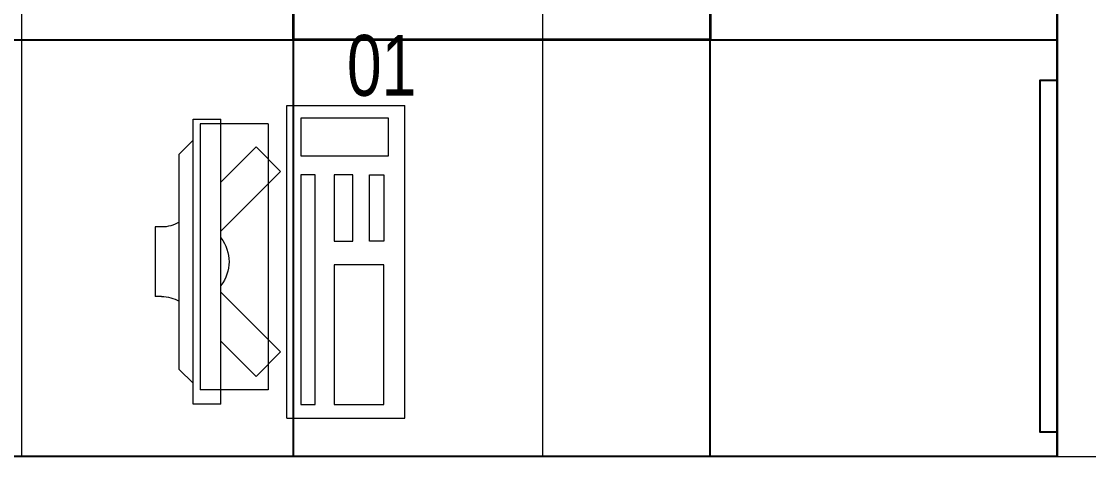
# Model space of a CAD drawing. Extents: x -12260 to 57327, y -29287 to 19916.
# Drawn here: x 22384 to 23921, y -12830 to -12204 of the extents above; entities that cross this region are included whole.
import ezdxf
from ezdxf.enums import TextEntityAlignment as Align

# ---------------------------------------------------------------- set-up
doc = ezdxf.new("R2010")
doc.units = 0
doc.header["$LTSCALE"] = 0.25
doc.linetypes.add('DASHDOT', pattern=[25.4, 12.7, -6.35, 0, -6.35])
for name, color, linetype, lineweight in [('01-First Floor$0$72_EGR_EQP_TAG', 142, 'Continuous', 5), ('01-First Floor$0$LOADING', 253, 'Continuous', 5), ('01-First Floor$0$Walls', 251, 'Continuous', 5), ('E-LITE-CIRC-NUMB', 6, 'Continuous', 25), ('E-LITE-CLNG', 150, 'Continuous', 35), ('E-LITE-CLNG-CNDT', 6, 'DASHDOT', 35), ('E-LITE-CTRL', 6, 'Continuous', 25), ('E-LITE-IDEN', 6, 'Continuous', 25)]:
    doc.layers.add(name, color=color, linetype=linetype, lineweight=lineweight)
doc.layers.add('01-First Floor$0$FALSE CEILING', color=251, linetype='Continuous')
doc.layers.add('01-First Floor$0$X-WHITE glass', color=255, linetype='Continuous')
doc.styles.add('01-First Floor$0$X3G_ENTITY_257CFD', font='swisscl.ttf', dxfattribs={"height": 200})
doc.styles.add('DC_SIMPLEX', font='SIMPLEX.shx', dxfattribs={"width": 0.7})

# ---------------------------------------------------------------- blocks, each defined once
blk = doc.blocks.new('01-First Floor$0$ITCWLS1-P')
at = {"layer": '01-First Floor$0$LOADING'}
for p, q in [((-0.17, 0.45), (-0.17, 0)), ((-0.17, 0.45), (0, 0.45)), ((0, 0.45), (0, 0)), ((-0.1496, 0.4305), (-0.1291, 0.4305)), ((-0.1291, 0.4305), (-0.1291, 0.4089)), ((-0.2651, 0.43, 0), (-0.3051, 0.43, 0)), ((-0.3051, 0.43, 0), (-0.3051, 0.02, 0)), ((-0.2651, 0.43, 0), (-0.2651, 0.02, 0)), ((-0.3251, 0.38, 0), (-0.3051, 0.4, 0)), ((-0.197, 0.4094), (-0.295, 0.4094)), ((-0.295, 0.0264), (-0.295, 0.4094)), ((-0.197, 0.0264), (-0.197, 0.4094)), ((-0.3251, 0.38, 0), (-0.3251, 0.07, 0)), ((-0.3503, 0.275), (-0.3596, 0.275)), ((-0.3596, 0.175), (-0.3596, 0.275)), ((-0.3503, 0.175), (-0.3596, 0.175)), ((-0.3251, 0.07, 0), (-0.3051, 0.05, 0)), ((-0.3051, 0.02, 0), (-0.2651, 0.02, 0)), ((-0.197, 0.0264), (-0.295, 0.0264)), ((-0.17, 0), (0, 0))]:
    blk.add_line(p, q, dxfattribs=at)
at = {"layer": '01-First Floor$0$LOADING', "extrusion": (2.48281e-10, 3.18408e-10, -1)}
for p, q in [((-0.2651, 0.3395), (-0.2144, 0.3902)), ((-0.1791, 0.3548), (-0.2144, 0.3902)), ((-0.2651, 0.2688), (-0.1791, 0.3548))]:
    blk.add_line(p, q, dxfattribs=at)
at = {"layer": '01-First Floor$0$LOADING', "extrusion": (2.48281e-10, -3.18408e-10, -1)}
for p, q in [((-0.2651, 0.1812), (-0.1791, 0.0952)), ((-0.2651, 0.1105), (-0.2144, 0.0598)), ((-0.1791, 0.0952), (-0.2144, 0.0598))]:
    blk.add_line(p, q, dxfattribs=at)
at = {"layer": '01-First Floor$0$LOADING'}
for points in [[(-0.1291, 0.4089), (-0.1291, 0.1), (-0.1496, 0.1), (-0.1496, 0.4305)], [(-0.1496, 0.1), (-0.1496, 0.1), (-0.1496, 0.1), (-0.1496, 0.1), (-0.1496, 0.1), (-0.1496, 0.1), (-0.1496, 0.1), (-0.1496, 0.1), (-0.1496, 0.1)], [(-0.1496, 0.1), (-0.1496, 0.1), (-0.1496, 0.1), (-0.1496, 0.1), (-0.1496, 0.1), (-0.1496, 0.1), (-0.1496, 0.1), (-0.1496, 0.1), (-0.1496, 0.1), (-0.1496, 0.1), (-0.1496, 0.1), (-0.1496, 0.1), (-0.1496, 0.1), (-0.1496, 0.1), (-0.1496, 0.1), (-0.1496, 0.1), (-0.1496, 0.1), (-0.1496, 0.1)], [(-0.1496, 0.1), (-0.1496, 0.1), (-0.1496, 0.1), (-0.1496, 0.1), (-0.1496, 0.1), (-0.1496, 0.1), (-0.1496, 0.1), (-0.1496, 0.1), (-0.1496, 0.1), (-0.1496, 0.1)], [(-0.1496, 0.1), (-0.1496, 0.1), (-0.1496, 0.1), (-0.1496, 0.1), (-0.1496, 0.1), (-0.1496, 0.1), (-0.1496, 0.1)], [(-0.1496, 0.1), (-0.1496, 0.1), (-0.1496, 0.1), (-0.1496, 0.1), (-0.1496, 0.1), (-0.1496, 0.1), (-0.1496, 0.1), (-0.1496, 0.1), (-0.1496, 0.1), (-0.1496, 0.1)], [(-0.1496, 0.1), (-0.1496, 0.1), (-0.1496, 0.1), (-0.1496, 0.1), (-0.1496, 0.1), (-0.1496, 0.1), (-0.1496, 0.1), (-0.1496, 0.1), (-0.1496, 0.1), (-0.1496, 0.1), (-0.1496, 0.1), (-0.1496, 0.1), (-0.1496, 0.1), (-0.1496, 0.1), (-0.1496, 0.1)], [(-0.1496, 0.1), (-0.1496, 0.1), (-0.1496, 0.1), (-0.1496, 0.1), (-0.1496, 0.1), (-0.1496, 0.1), (-0.1496, 0.1), (-0.1496, 0.1), (-0.1496, 0.1), (-0.1496, 0.1)], [(-0.1496, 0.1), (-0.1496, 0.1), (-0.1496, 0.1), (-0.1496, 0.1), (-0.1496, 0.1), (-0.1496, 0.1), (-0.1496, 0.1), (-0.1496, 0.1), (-0.1496, 0.1), (-0.1496, 0.1)], [(-0.1496, 0.1), (-0.1496, 0.1), (-0.1496, 0.1), (-0.1496, 0.1), (-0.1496, 0.1), (-0.1496, 0.1), (-0.1496, 0.1), (-0.1496, 0.1), (-0.1496, 0.1), (-0.1496, 0.1), (-0.1496, 0.1), (-0.1496, 0.1), (-0.1496, 0.1), (-0.1496, 0.1), (-0.1496, 0.1), (-0.1496, 0.1), (-0.1496, 0.1), (-0.1496, 0.1), (-0.1496, 0.1), (-0.1496, 0.1), (-0.1496, 0.1), (-0.1496, 0.1), (-0.1496, 0.1), (-0.1496, 0.1), (-0.1496, 0.1), (-0.1496, 0.1), (-0.1496, 0.1), (-0.1496, 0.1), (-0.1496, 0.1), (-0.1496, 0.1), (-0.1496, 0.1), (-0.1496, 0.1), (-0.1496, 0.1), (-0.1496, 0.1), (-0.1496, 0.1), (-0.1496, 0.1), (-0.1496, 0.1), (-0.1496, 0.1), (-0.1496, 0.1), (-0.1496, 0.1), (-0.1496, 0.1), (-0.1496, 0.1), (-0.1496, 0.1), (-0.1496, 0.1), (-0.1496, 0.1), (-0.1496, 0.1), (-0.1496, 0.1), (-0.1496, 0.1), (-0.1496, 0.1), (-0.1496, 0.1), (-0.1496, 0.1), (-0.1496, 0.1), (-0.1496, 0.1), (-0.1496, 0.1)], [(-0.1496, 0.1), (-0.1496, 0.1), (-0.1496, 0.1), (-0.1496, 0.1), (-0.1496, 0.1), (-0.1496, 0.1), (-0.1496, 0.1), (-0.1496, 0.1), (-0.1496, 0.1), (-0.1496, 0.1), (-0.1496, 0.1), (-0.1496, 0.1), (-0.1496, 0.1), (-0.1496, 0.1), (-0.1496, 0.1), (-0.1496, 0.1), (-0.1496, 0.1), (-0.1496, 0.1), (-0.1496, 0.1), (-0.1496, 0.1), (-0.1496, 0.1), (-0.1496, 0.1), (-0.1496, 0.1), (-0.1496, 0.1), (-0.1496, 0.1), (-0.1496, 0.1), (-0.1496, 0.1), (-0.1496, 0.1), (-0.1496, 0.1), (-0.1496, 0.1), (-0.1496, 0.1), (-0.1496, 0.1), (-0.1496, 0.1), (-0.1496, 0.1), (-0.1496, 0.1), (-0.1496, 0.1), (-0.1496, 0.1), (-0.1496, 0.1), (-0.1496, 0.1), (-0.1496, 0.1), (-0.1496, 0.1), (-0.1496, 0.1), (-0.1496, 0.1), (-0.1496, 0.1), (-0.1496, 0.1), (-0.1496, 0.1), (-0.1496, 0.1), (-0.1496, 0.1), (-0.1496, 0.1), (-0.1496, 0.1), (-0.1496, 0.1), (-0.1496, 0.1), (-0.1496, 0.1), (-0.1496, 0.1), (-0.1496, 0.1), (-0.1496, 0.1), (-0.1496, 0.1), (-0.1496, 0.1), (-0.1496, 0.1), (-0.1496, 0.1), (-0.1496, 0.1), (-0.1496, 0.1), (-0.1496, 0.1), (-0.1496, 0.1), (-0.1496, 0.1), (-0.1496, 0.1), (-0.1496, 0.1), (-0.1496, 0.1), (-0.1496, 0.1), (-0.1496, 0.1), (-0.1496, 0.1), (-0.1496, 0.1), (-0.1496, 0.1), (-0.1496, 0.1), (-0.1496, 0.1), (-0.1496, 0.1), (-0.1496, 0.1), (-0.1496, 0.1), (-0.1496, 0.1), (-0.1496, 0.1), (-0.1496, 0.1), (-0.1496, 0.1), (-0.1496, 0.1), (-0.1496, 0.1), (-0.1496, 0.1), (-0.1496, 0.1), (-0.1496, 0.1), (-0.1496, 0.1), (-0.1496, 0.1)], [(-0.1496, 0.1), (-0.1496, 0.1), (-0.1496, 0.1), (-0.1496, 0.1), (-0.1496, 0.1), (-0.1496, 0.1), (-0.1496, 0.1), (-0.1496, 0.1), (-0.1496, 0.1), (-0.1496, 0.1), (-0.1496, 0.1), (-0.1496, 0.1)], [(-0.1496, 0.1), (-0.1496, 0.1), (-0.1496, 0.1), (-0.1496, 0.1), (-0.1496, 0.1), (-0.1496, 0.1), (-0.1496, 0.1)], [(-0.1496, 0.1), (-0.1496, 0.1), (-0.1496, 0.1), (-0.1496, 0.1), (-0.1496, 0.1), (-0.1496, 0.1), (-0.1496, 0.1), (-0.1496, 0.1), (-0.1496, 0.1), (-0.1496, 0.1), (-0.1496, 0.1), (-0.1496, 0.1), (-0.1496, 0.1), (-0.1496, 0.1), (-0.1496, 0.1), (-0.1496, 0.1), (-0.1496, 0.1)], [(-0.1496, 0.1), (-0.1496, 0.1), (-0.1496, 0.1), (-0.1496, 0.1), (-0.1496, 0.1), (-0.1496, 0.1), (-0.1496, 0.1), (-0.1496, 0.1), (-0.1496, 0.1), (-0.1496, 0.1), (-0.1496, 0.1), (-0.1496, 0.1), (-0.1496, 0.1), (-0.1496, 0.1), (-0.1496, 0.1), (-0.1496, 0.1), (-0.1496, 0.1), (-0.1496, 0.1), (-0.1496, 0.1), (-0.1496, 0.1), (-0.1496, 0.1), (-0.1496, 0.1), (-0.1496, 0.1), (-0.1496, 0.1), (-0.1496, 0.1), (-0.1496, 0.1), (-0.1496, 0.1), (-0.1496, 0.1), (-0.1496, 0.1), (-0.1496, 0.1), (-0.1496, 0.1), (-0.1496, 0.1), (-0.1496, 0.1), (-0.1496, 0.1), (-0.1496, 0.1), (-0.1496, 0.1), (-0.1496, 0.1), (-0.1496, 0.1), (-0.1496, 0.1), (-0.1496, 0.1), (-0.1496, 0.1), (-0.1496, 0.1), (-0.1496, 0.1), (-0.1496, 0.1), (-0.1496, 0.1), (-0.1496, 0.1), (-0.1496, 0.1), (-0.1496, 0.1), (-0.1496, 0.1), (-0.1496, 0.1), (-0.1496, 0.1), (-0.1496, 0.1), (-0.1496, 0.1), (-0.1496, 0.1), (-0.1496, 0.1), (-0.1496, 0.1), (-0.1496, 0.1), (-0.1496, 0.1), (-0.1496, 0.1), (-0.1496, 0.1), (-0.1496, 0.1), (-0.1496, 0.1), (-0.1496, 0.1), (-0.1496, 0.1), (-0.1496, 0.1), (-0.1496, 0.1), (-0.1496, 0.1), (-0.1496, 0.1), (-0.1496, 0.1), (-0.1496, 0.1), (-0.1496, 0.1), (-0.1496, 0.1), (-0.1496, 0.1), (-0.1496, 0.1), (-0.1496, 0.1), (-0.1496, 0.1), (-0.1496, 0.1), (-0.1496, 0.1), (-0.1496, 0.1), (-0.1496, 0.1), (-0.1496, 0.1), (-0.1496, 0.1), (-0.1496, 0.1), (-0.1496, 0.1), (-0.1496, 0.1), (-0.1496, 0.1), (-0.1496, 0.1), (-0.1496, 0.1), (-0.1496, 0.1), (-0.1496, 0.1), (-0.1496, 0.1), (-0.1496, 0.1), (-0.1496, 0.1), (-0.1496, 0.1), (-0.1496, 0.1), (-0.1496, 0.1), (-0.1496, 0.1), (-0.1496, 0.1), (-0.1496, 0.1), (-0.1496, 0.1), (-0.1496, 0.1), (-0.1496, 0.1), (-0.1496, 0.1), (-0.1496, 0.1), (-0.1496, 0.1), (-0.1496, 0.1), (-0.1496, 0.1), (-0.1496, 0.1), (-0.1496, 0.1), (-0.1496, 0.1), (-0.1496, 0.1)], [(-0.1496, 0.1), (-0.1496, 0.1), (-0.1496, 0.1), (-0.1496, 0.1), (-0.1496, 0.1), (-0.1496, 0.1), (-0.1496, 0.1), (-0.1496, 0.1)]]:
    blk.add_lwpolyline(points, dxfattribs=at)
for points in [[(-0.1019, 0.4305), (-0.0304, 0.4305), (-0.0304, 0.2294), (-0.1019, 0.2294)], [(-0.1019, 0.1954), (-0.0747, 0.1954), (-0.0747, 0.1), (-0.1019, 0.1)], [(-0.0304, 0.1954), (-0.0508, 0.1954), (-0.0508, 0.1), (-0.0304, 0.1)], [(-0.1496, 0.1), (-0.1496, 0.1), (-0.1496, 0.1), (-0.1496, 0.1), (-0.1496, 0.1), (-0.1496, 0.1), (-0.1496, 0.1), (-0.1496, 0.1), (-0.1496, 0.1), (-0.1496, 0.1), (-0.1496, 0.1), (-0.1496, 0.1), (-0.1496, 0.1), (-0.1496, 0.1), (-0.1496, 0.1), (-0.1496, 0.1), (-0.1496, 0.1), (-0.1496, 0.1), (-0.1496, 0.1), (-0.1496, 0.1), (-0.1496, 0.1), (-0.1496, 0.1), (-0.1496, 0.1), (-0.1496, 0.1), (-0.1496, 0.1), (-0.1496, 0.1), (-0.1496, 0.1), (-0.1496, 0.1), (-0.1496, 0.1), (-0.1496, 0.1), (-0.1496, 0.1), (-0.1496, 0.1), (-0.1496, 0.1), (-0.1496, 0.1), (-0.1496, 0.1), (-0.1496, 0.1), (-0.1496, 0.1), (-0.1496, 0.1), (-0.1496, 0.1), (-0.1496, 0.1), (-0.1496, 0.1), (-0.1496, 0.1), (-0.1496, 0.1), (-0.1496, 0.1), (-0.1496, 0.1), (-0.1496, 0.1), (-0.1496, 0.1), (-0.1496, 0.1), (-0.1496, 0.1), (-0.1496, 0.1), (-0.1496, 0.1), (-0.1496, 0.1), (-0.1496, 0.1), (-0.1496, 0.1), (-0.1496, 0.1), (-0.1496, 0.1), (-0.1496, 0.1), (-0.1496, 0.1), (-0.1496, 0.1), (-0.1496, 0.1), (-0.1496, 0.1), (-0.1496, 0.1), (-0.1496, 0.1), (-0.1496, 0.1), (-0.1496, 0.1), (-0.1496, 0.1), (-0.1496, 0.1), (-0.1496, 0.1), (-0.1496, 0.1), (-0.1496, 0.1), (-0.1496, 0.1), (-0.1496, 0.1), (-0.1496, 0.1), (-0.1496, 0.1), (-0.1496, 0.1), (-0.1496, 0.1), (-0.1496, 0.1), (-0.1496, 0.1), (-0.1496, 0.1), (-0.1496, 0.1), (-0.1496, 0.1), (-0.1496, 0.1), (-0.1496, 0.1), (-0.1496, 0.1), (-0.1496, 0.1), (-0.1496, 0.1), (-0.1496, 0.1), (-0.1496, 0.1), (-0.1496, 0.1), (-0.1496, 0.1), (-0.1496, 0.1), (-0.1496, 0.1), (-0.1496, 0.1), (-0.1496, 0.1), (-0.1496, 0.1), (-0.1496, 0.1), (-0.1496, 0.1), (-0.1496, 0.1), (-0.1496, 0.1), (-0.1496, 0.1), (-0.1496, 0.1), (-0.1496, 0.1), (-0.1496, 0.1), (-0.1496, 0.1), (-0.1496, 0.1), (-0.1496, 0.1), (-0.1496, 0.1), (-0.1496, 0.1), (-0.1496, 0.1), (-0.1496, 0.1), (-0.1496, 0.1), (-0.1496, 0.1), (-0.1496, 0.1), (-0.1496, 0.1), (-0.1496, 0.1), (-0.1496, 0.1), (-0.1496, 0.1), (-0.1496, 0.1), (-0.1496, 0.1), (-0.1496, 0.1), (-0.1496, 0.1), (-0.1496, 0.1), (-0.1496, 0.1), (-0.1496, 0.1), (-0.1496, 0.1), (-0.1496, 0.1), (-0.1496, 0.1), (-0.1496, 0.1), (-0.1496, 0.1), (-0.1496, 0.1), (-0.1496, 0.1), (-0.1496, 0.1), (-0.1496, 0.1), (-0.1496, 0.1), (-0.1496, 0.1), (-0.1496, 0.1), (-0.1496, 0.1), (-0.1496, 0.1), (-0.1496, 0.1), (-0.1496, 0.1), (-0.1496, 0.1), (-0.1496, 0.1), (-0.1496, 0.1), (-0.1496, 0.1), (-0.1496, 0.1), (-0.1496, 0.1), (-0.1496, 0.1), (-0.1496, 0.1), (-0.1496, 0.1), (-0.1496, 0.1), (-0.1496, 0.1), (-0.1496, 0.1), (-0.1496, 0.1), (-0.1496, 0.1), (-0.1496, 0.1), (-0.1496, 0.1), (-0.1496, 0.1), (-0.1496, 0.1), (-0.1496, 0.1), (-0.1496, 0.1), (-0.1496, 0.1), (-0.1496, 0.1), (-0.1496, 0.1), (-0.1496, 0.1), (-0.1496, 0.1), (-0.1496, 0.1), (-0.1496, 0.1), (-0.1496, 0.1), (-0.1496, 0.1), (-0.1496, 0.1), (-0.1496, 0.1), (-0.1496, 0.1), (-0.1496, 0.1), (-0.1496, 0.1), (-0.1496, 0.1), (-0.1496, 0.1), (-0.1496, 0.1), (-0.1496, 0.1), (-0.1496, 0.1), (-0.1496, 0.1), (-0.1496, 0.1), (-0.1496, 0.1), (-0.1496, 0.1), (-0.1496, 0.1), (-0.1496, 0.1), (-0.1496, 0.1), (-0.1496, 0.1), (-0.1496, 0.1), (-0.1496, 0.1), (-0.1496, 0.1), (-0.1496, 0.1), (-0.1496, 0.1), (-0.1496, 0.1), (-0.1496, 0.1), (-0.1496, 0.1), (-0.1496, 0.1), (-0.1496, 0.1), (-0.1496, 0.1), (-0.1496, 0.1), (-0.1496, 0.1), (-0.1496, 0.1), (-0.1496, 0.1), (-0.1496, 0.1), (-0.1496, 0.1), (-0.1496, 0.1), (-0.1496, 0.1), (-0.1496, 0.1), (-0.1496, 0.1), (-0.1496, 0.1), (-0.1496, 0.1), (-0.1496, 0.1), (-0.1496, 0.1), (-0.1496, 0.1), (-0.1496, 0.1), (-0.1496, 0.1), (-0.1496, 0.1), (-0.1496, 0.1), (-0.1496, 0.1), (-0.1496, 0.1), (-0.1496, 0.1), (-0.1496, 0.1), (-0.1496, 0.1), (-0.1496, 0.1), (-0.1496, 0.1), (-0.1496, 0.1), (-0.1496, 0.1), (-0.1496, 0.1), (-0.1496, 0.1), (-0.1496, 0.1), (-0.1496, 0.1), (-0.1496, 0.1), (-0.1496, 0.1), (-0.1496, 0.1), (-0.1496, 0.1), (-0.1496, 0.1), (-0.1496, 0.1), (-0.1496, 0.1), (-0.1496, 0.1), (-0.1496, 0.1), (-0.1496, 0.1), (-0.1496, 0.1), (-0.1496, 0.1), (-0.1496, 0.1), (-0.1496, 0.1), (-0.1496, 0.1), (-0.1496, 0.1), (-0.1496, 0.1), (-0.1496, 0.1), (-0.1496, 0.1), (-0.1496, 0.1), (-0.1496, 0.1), (-0.1496, 0.1), (-0.1496, 0.1), (-0.1496, 0.1), (-0.1496, 0.1), (-0.1496, 0.1), (-0.1496, 0.1), (-0.1496, 0.1), (-0.1496, 0.1), (-0.1496, 0.1), (-0.1496, 0.1), (-0.1496, 0.1), (-0.1496, 0.1), (-0.1496, 0.1), (-0.1496, 0.1), (-0.1496, 0.1), (-0.1496, 0.1), (-0.1496, 0.1), (-0.1496, 0.1), (-0.1496, 0.1), (-0.1496, 0.1), (-0.1496, 0.1), (-0.1496, 0.1), (-0.1496, 0.1), (-0.1496, 0.1), (-0.1496, 0.1), (-0.1496, 0.1)], [(-0.1496, 0.1), (-0.1496, 0.1), (-0.1496, 0.1), (-0.1496, 0.1), (-0.1496, 0.1), (-0.1496, 0.1), (-0.1496, 0.1), (-0.1496, 0.1), (-0.1496, 0.1), (-0.1496, 0.1), (-0.1496, 0.1), (-0.1496, 0.1), (-0.1496, 0.1), (-0.1496, 0.1), (-0.1496, 0.1), (-0.1496, 0.1), (-0.1496, 0.1), (-0.1496, 0.1), (-0.1496, 0.1), (-0.1496, 0.1), (-0.1496, 0.1), (-0.1496, 0.1), (-0.1496, 0.1), (-0.1496, 0.1), (-0.1496, 0.1), (-0.1496, 0.1), (-0.1496, 0.1), (-0.1496, 0.1), (-0.1496, 0.1), (-0.1496, 0.1), (-0.1496, 0.1), (-0.1496, 0.1), (-0.1496, 0.1), (-0.1496, 0.1), (-0.1496, 0.1), (-0.1496, 0.1), (-0.1496, 0.1), (-0.1496, 0.1), (-0.1496, 0.1), (-0.1496, 0.1), (-0.1496, 0.1), (-0.1496, 0.1), (-0.1496, 0.1), (-0.1496, 0.1), (-0.1496, 0.1), (-0.1496, 0.1), (-0.1496, 0.1), (-0.1496, 0.1), (-0.1496, 0.1), (-0.1496, 0.1), (-0.1496, 0.1), (-0.1496, 0.1), (-0.1496, 0.1), (-0.1496, 0.1), (-0.1496, 0.1), (-0.1496, 0.1), (-0.1496, 0.1), (-0.1496, 0.1), (-0.1496, 0.1), (-0.1496, 0.1), (-0.1496, 0.1), (-0.1496, 0.1), (-0.1496, 0.1), (-0.1496, 0.1), (-0.1496, 0.1), (-0.1496, 0.1), (-0.1496, 0.1), (-0.1496, 0.1), (-0.1496, 0.1), (-0.1496, 0.1), (-0.1496, 0.1), (-0.1496, 0.1), (-0.1496, 0.1), (-0.1496, 0.1), (-0.1496, 0.1), (-0.1496, 0.1), (-0.1496, 0.1), (-0.1496, 0.1), (-0.1496, 0.1), (-0.1496, 0.1), (-0.1496, 0.1), (-0.1496, 0.1), (-0.1496, 0.1), (-0.1496, 0.1), (-0.1496, 0.1), (-0.1496, 0.1), (-0.1496, 0.1), (-0.1496, 0.1), (-0.1496, 0.1), (-0.1496, 0.1), (-0.1496, 0.1), (-0.1496, 0.1), (-0.1496, 0.1), (-0.1496, 0.1), (-0.1496, 0.1), (-0.1496, 0.1), (-0.1496, 0.1), (-0.1496, 0.1), (-0.1496, 0.1), (-0.1496, 0.1), (-0.1496, 0.1), (-0.1496, 0.1), (-0.1496, 0.1), (-0.1496, 0.1), (-0.1496, 0.1), (-0.1496, 0.1), (-0.1496, 0.1), (-0.1496, 0.1), (-0.1496, 0.1), (-0.1496, 0.1), (-0.1496, 0.1), (-0.1496, 0.1), (-0.1496, 0.1), (-0.1496, 0.1), (-0.1496, 0.1), (-0.1496, 0.1), (-0.1496, 0.1), (-0.1496, 0.1), (-0.1496, 0.1), (-0.1496, 0.1), (-0.1496, 0.1), (-0.1496, 0.1), (-0.1496, 0.1), (-0.1496, 0.1), (-0.1496, 0.1), (-0.1496, 0.1), (-0.1496, 0.1), (-0.1496, 0.1), (-0.1496, 0.1), (-0.1496, 0.1), (-0.1496, 0.1), (-0.1496, 0.1), (-0.1496, 0.1), (-0.1496, 0.1), (-0.1496, 0.1), (-0.1496, 0.1), (-0.1496, 0.1), (-0.1496, 0.1), (-0.1496, 0.1), (-0.1496, 0.1), (-0.1496, 0.1), (-0.1496, 0.1), (-0.1496, 0.1), (-0.1496, 0.1), (-0.1496, 0.1), (-0.1496, 0.1), (-0.1496, 0.1), (-0.1496, 0.1), (-0.1496, 0.1), (-0.1496, 0.1), (-0.1496, 0.1), (-0.1496, 0.1), (-0.1496, 0.1), (-0.1496, 0.1), (-0.1496, 0.1), (-0.1496, 0.1), (-0.1496, 0.1), (-0.1496, 0.1), (-0.1496, 0.1), (-0.1496, 0.1), (-0.1496, 0.1), (-0.1496, 0.1), (-0.1496, 0.1), (-0.1496, 0.1), (-0.1496, 0.1), (-0.1496, 0.1), (-0.1496, 0.1), (-0.1496, 0.1), (-0.1496, 0.1), (-0.1496, 0.1), (-0.1496, 0.1), (-0.1496, 0.1), (-0.1496, 0.1), (-0.1496, 0.1), (-0.1496, 0.1), (-0.1496, 0.1), (-0.1496, 0.1), (-0.1496, 0.1), (-0.1496, 0.1), (-0.1496, 0.1), (-0.1496, 0.1), (-0.1496, 0.1), (-0.1496, 0.1), (-0.1496, 0.1), (-0.1496, 0.1), (-0.1496, 0.1), (-0.1496, 0.1), (-0.1496, 0.1), (-0.1496, 0.1), (-0.1496, 0.1), (-0.1496, 0.1), (-0.1496, 0.1), (-0.1496, 0.1), (-0.1496, 0.1), (-0.1496, 0.1), (-0.1496, 0.1), (-0.1496, 0.1), (-0.1496, 0.1), (-0.1496, 0.1), (-0.1496, 0.1), (-0.1496, 0.1), (-0.1496, 0.1), (-0.1496, 0.1), (-0.1496, 0.1), (-0.1496, 0.1), (-0.1496, 0.1), (-0.1496, 0.1), (-0.1496, 0.1), (-0.1496, 0.1), (-0.1496, 0.1), (-0.1496, 0.1), (-0.1496, 0.1), (-0.1496, 0.1), (-0.1496, 0.1)], [(-0.1496, 0.1), (-0.1496, 0.1), (-0.1496, 0.1), (-0.1496, 0.1), (-0.1496, 0.1), (-0.1496, 0.1), (-0.1496, 0.1), (-0.1496, 0.1), (-0.1496, 0.1), (-0.1496, 0.1), (-0.1496, 0.1), (-0.1496, 0.1), (-0.1496, 0.1), (-0.1496, 0.1), (-0.1496, 0.1), (-0.1496, 0.1), (-0.1496, 0.1), (-0.1496, 0.1), (-0.1496, 0.1), (-0.1496, 0.1), (-0.1496, 0.1), (-0.1496, 0.1), (-0.1496, 0.1), (-0.1496, 0.1), (-0.1496, 0.1), (-0.1496, 0.1), (-0.1496, 0.1), (-0.1496, 0.1), (-0.1496, 0.1), (-0.1496, 0.1), (-0.1496, 0.1), (-0.1496, 0.1), (-0.1496, 0.1), (-0.1496, 0.1), (-0.1496, 0.1), (-0.1496, 0.1), (-0.1496, 0.1), (-0.1496, 0.1), (-0.1496, 0.1), (-0.1496, 0.1), (-0.1496, 0.1), (-0.1496, 0.1), (-0.1496, 0.1), (-0.1496, 0.1), (-0.1496, 0.1), (-0.1496, 0.1), (-0.1496, 0.1), (-0.1496, 0.1), (-0.1496, 0.1), (-0.1496, 0.1), (-0.1496, 0.1), (-0.1496, 0.1), (-0.1496, 0.1), (-0.1496, 0.1), (-0.1496, 0.1), (-0.1496, 0.1), (-0.1496, 0.1), (-0.1496, 0.1), (-0.1496, 0.1), (-0.1496, 0.1), (-0.1496, 0.1), (-0.1496, 0.1), (-0.1496, 0.1), (-0.1496, 0.1), (-0.1496, 0.1), (-0.1496, 0.1), (-0.1496, 0.1), (-0.1496, 0.1), (-0.1496, 0.1), (-0.1496, 0.1), (-0.1496, 0.1), (-0.1496, 0.1), (-0.1496, 0.1), (-0.1496, 0.1), (-0.1496, 0.1), (-0.1496, 0.1), (-0.1496, 0.1), (-0.1496, 0.1), (-0.1496, 0.1), (-0.1496, 0.1), (-0.1496, 0.1), (-0.1496, 0.1), (-0.1496, 0.1), (-0.1496, 0.1), (-0.1496, 0.1), (-0.1496, 0.1), (-0.1496, 0.1), (-0.1496, 0.1), (-0.1496, 0.1), (-0.1496, 0.1), (-0.1496, 0.1), (-0.1496, 0.1), (-0.1496, 0.1), (-0.1496, 0.1), (-0.1496, 0.1), (-0.1496, 0.1), (-0.1496, 0.1), (-0.1496, 0.1), (-0.1496, 0.1), (-0.1496, 0.1), (-0.1496, 0.1), (-0.1496, 0.1), (-0.1496, 0.1), (-0.1496, 0.1), (-0.1496, 0.1), (-0.1496, 0.1), (-0.1496, 0.1), (-0.1496, 0.1), (-0.1496, 0.1), (-0.1496, 0.1), (-0.1496, 0.1), (-0.1496, 0.1), (-0.1496, 0.1), (-0.1496, 0.1), (-0.1496, 0.1), (-0.1496, 0.1), (-0.1496, 0.1), (-0.1496, 0.1), (-0.1496, 0.1), (-0.1496, 0.1), (-0.1496, 0.1), (-0.1496, 0.1), (-0.1496, 0.1), (-0.1496, 0.1), (-0.1496, 0.1), (-0.1496, 0.1), (-0.1496, 0.1), (-0.1496, 0.1), (-0.1496, 0.1), (-0.1496, 0.1), (-0.1496, 0.1), (-0.1496, 0.1), (-0.1496, 0.1), (-0.1496, 0.1), (-0.1496, 0.1), (-0.1496, 0.1), (-0.1496, 0.1), (-0.1496, 0.1), (-0.1496, 0.1), (-0.1496, 0.1), (-0.1496, 0.1), (-0.1496, 0.1), (-0.1496, 0.1), (-0.1496, 0.1), (-0.1496, 0.1), (-0.1496, 0.1), (-0.1496, 0.1), (-0.1496, 0.1), (-0.1496, 0.1), (-0.1496, 0.1), (-0.1496, 0.1), (-0.1496, 0.1), (-0.1496, 0.1), (-0.1496, 0.1), (-0.1496, 0.1), (-0.1496, 0.1), (-0.1496, 0.1), (-0.1496, 0.1), (-0.1496, 0.1), (-0.1496, 0.1), (-0.1496, 0.1), (-0.1496, 0.1), (-0.1496, 0.1), (-0.1496, 0.1), (-0.1496, 0.1), (-0.1496, 0.1), (-0.1496, 0.1), (-0.1496, 0.1), (-0.1496, 0.1), (-0.1496, 0.1), (-0.1496, 0.1), (-0.1496, 0.1), (-0.1496, 0.1), (-0.1496, 0.1), (-0.1496, 0.1), (-0.1496, 0.1), (-0.1496, 0.1), (-0.1496, 0.1), (-0.1496, 0.1), (-0.1496, 0.1), (-0.1496, 0.1), (-0.1496, 0.1), (-0.1496, 0.1), (-0.1496, 0.1), (-0.1496, 0.1), (-0.1496, 0.1), (-0.1496, 0.1), (-0.1496, 0.1), (-0.1496, 0.1), (-0.1496, 0.1), (-0.1496, 0.1), (-0.1496, 0.1), (-0.1496, 0.1), (-0.1496, 0.1), (-0.1496, 0.1), (-0.1496, 0.1), (-0.1496, 0.1), (-0.1496, 0.1), (-0.1496, 0.1), (-0.1496, 0.1), (-0.1496, 0.1), (-0.1496, 0.1), (-0.1496, 0.1), (-0.1496, 0.1), (-0.1496, 0.1), (-0.1496, 0.1), (-0.1496, 0.1), (-0.1496, 0.1), (-0.1496, 0.1), (-0.1496, 0.1), (-0.1496, 0.1), (-0.1496, 0.1), (-0.1496, 0.1), (-0.1496, 0.1), (-0.1496, 0.1), (-0.1496, 0.1), (-0.1496, 0.1), (-0.1496, 0.1), (-0.1496, 0.1)], [(-0.1496, 0.0727), (-0.0236, 0.0727), (-0.0236, 0.0182), (-0.1496, 0.0182)]]:
    blk.add_lwpolyline(points, close=True, dxfattribs=at)
for centre, radius, start, end in [((-0.3503, 0.325), 0.05, 270, 300.3093), ((-0.3089, 0.225), 0.0556, 321.9431, 38.0569), ((-0.3503, 0.125), 0.05, 59.6907, 90)]:
    blk.add_arc(centre, radius, start, end, dxfattribs=at)
blk = doc.blocks.new('01-First Floor')
at = {"layer": '01-First Floor$0$FALSE CEILING', "linetype": 'Continuous'}
for p, q in [((22776, -12830), (22776, -8830)), ((23376, -12830), (23376, -8830)), ((20376, -12230), (23876, -12230))]:
    blk.add_line(p, q, dxfattribs=at)
at = {"layer": '01-First Floor$0$FALSE CEILING'}
blk.add_lwpolyline([(20376, -8830), (23876, -8830), (23876, -10710), (23876, -10710), (23876, -12830), (20376, -12830), (20376, -8830)], dxfattribs=at)
at = {"layer": '01-First Floor$0$FALSE CEILING', "elevation": -0.1}
blk.add_lwpolyline([(23876, -12288.5), (23851, -12288.5), (23851, -12794.5), (23876, -12794.5), (23876, -12288.5)], dxfattribs=at)
at = {"layer": '01-First Floor$0$LOADING', "elevation": -0.1}
blk.add_lwpolyline([(23134.6, -12830), (22384.6, -12830), (22384.6, -11330), (23134.6, -11330)], close=True, dxfattribs=at)
at = {"layer": '01-First Floor$0$Walls'}
blk.add_line((21606, -12830), (24826, -12830), dxfattribs=at)
at = {"layer": '01-First Floor$0$X-WHITE glass', "color": 253, "lineweight": 30, "ltscale": 6, "true_color": 0x9898cc}
blk.add_line((23876, -10660), (23876, -12830), dxfattribs=at)
at = {"layer": '01-First Floor$0$LOADING', "extrusion": (8.01373e-06, -1.9399e-16, 1), "xscale": -1000.000000000012, "yscale": 1000.000000000012, "zscale": 1000.000000000012, "rotation": 180}
blk.add_blockref('01-First Floor$0$ITCWLS1-P', (22936.4, -12324.5, 0.1), dxfattribs=at)
at = {"layer": '01-First Floor$0$72_EGR_EQP_TAG', "insert": (22902.9, -12223.2, -0.1), "char_height": 87.47, "attachment_point": 2, "style": '01-First Floor$0$X3G_ENTITY_257CFD'}
blk.add_mtext('01', dxfattribs=at)
blk = doc.blocks.new('*U25')
blk.add_lwpolyline([(-300, 300), (-300, -300), (300, -300), (300, 300)], close=True)
blk.add_circle((0, 0), 45)
at = {"layer": 'E-LITE-CIRC-NUMB', "style": 'DC_SIMPLEX', "width": 0.7, "flags": 8}
blk.add_attdef('CIRCUIT', text='', height=200, rotation=0, dxfattribs=at).set_placement((-473.9, 300), align=Align.RIGHT)
at = {"layer": 'E-LITE-CTRL', "style": 'DC_SIMPLEX', "width": 0.7, "flags": 8}
blk.add_attdef('CONTROL', (1118.9, -935), '', height=200, rotation=360, dxfattribs=at)
at = {"layer": 'E-LITE-IDEN', "style": 'DC_SIMPLEX', "width": 0.7, "flags": 8}
blk.add_attdef('TYPE', (460.4, 457.6), '', height=200, rotation=360, dxfattribs=at)

msp = doc.modelspace()

# ---------------------------------------------------------------- block references
at = {"layer": 'E-LITE-CLNG'}
ref = msp.add_blockref('*U25', (23076, -11930, -0.1), dxfattribs=dict(at, xscale=-1))
ref.add_attrib('TYPE', 'LD1', (23469.5, -11625.5, -0.1), dxfattribs={"layer": 'E-LITE-IDEN', "height": 200, "rotation": 0, "style": 'DC_SIMPLEX', "width": 0.7, "flags": 8})
at = {"layer": 'E-LITE-CLNG-CNDT'}
msp.add_blockref('01-First Floor', (0, 0), dxfattribs=at)

doc.saveas('drawing.dxf')
